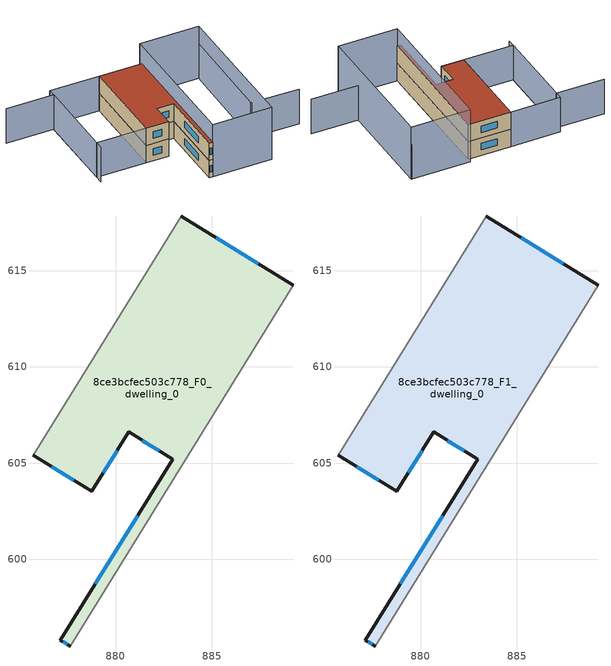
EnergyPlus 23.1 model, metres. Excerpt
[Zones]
8ce3bcfec503c778_F0_dwelling_0
 floor ground (EU_floor_Construction): 889.22,614.24 877.63,595.49 877.14,595.8 882.97,605.2 880.69,606.62 878.77,603.53 875.73,605.41 883.42,617.84 z0
 wall outside (EU_wall_Construction): 875.73,605.41 878.77,603.53 880.69,606.62 882.97,605.2 877.14,595.8 877.63,595.49 / 889.22,614.24 883.42,617.84 z0:3
 wall adiabatic (EU_wall_Construction): 883.42,617.84 875.73,605.41 / 877.63,595.49 889.22,614.24 z0:3
 window (EU_Window_Construction): 879.36,604.49 880.09,605.65 / 876.68,604.82 877.82,604.11 / 887.42,615.36 885.23,616.72 / 877.29,595.71 877.48,595.59 / 881.15,602.27 878.96,598.73 / 881.4,606.17 882.26,605.64 z0.93:2.07
8ce3bcfec503c778_F1_dwelling_0
 floor to 8ce3bcfec503c778_F0_dwelling_0 (EU_floor_Construction): 889.22,614.24 877.63,595.49 877.14,595.8 882.97,605.2 880.69,606.62 878.76,603.53 875.73,605.41 883.42,617.84 z3
 wall outside (EU_wall_Construction): 875.73,605.41 878.77,603.53 880.69,606.62 882.97,605.2 877.14,595.8 877.63,595.49 / 889.22,614.24 883.42,617.84 z3:6
 wall adiabatic (EU_wall_Construction): 883.42,617.84 875.73,605.41 / 877.63,595.49 889.22,614.24 z3:6
 window (EU_Window_Construction): 879.36,604.49 880.09,605.65 / 876.68,604.82 877.82,604.11 / 887.42,615.36 885.23,616.72 / 877.29,595.71 877.48,595.59 / 881.15,602.27 878.96,598.73 / 881.4,606.17 882.26,605.64 z3.93:5.07
 roof outside (EU_roof_Construction): 882.97,605.2 877.14,595.8 877.63,595.49 889.22,614.24 883.42,617.84 875.73,605.41 878.77,603.53 880.69,606.62 z6
shading: 877.63,595.49 889.58,614.82 / 889.58,614.82 897.62,609.85 / 897.62,609.85 885.67,590.52 / 885.67,590.52 877.63,595.49 z0:9; 869.6,625.04 876.08,621.04 / 876.08,621.04 868.39,608.59 / 895.29,591.78 888.79,595.89 / 888.79,595.89 897.66,609.92 / 883.42,617.84 875.73,605.41 / 875.73,605.41 868.99,609.58 / 868.99,609.58 876.68,622.01 / 876.68,622.01 883.42,617.84 z0:6
[Building]
EU S2 Campaign: North Axis=0; Terrain=City; Solar Distribution=FullExterior
[Site:Location]
Montreal-Trudeau.Intl.AP: Latitude=45.4667; Longitude=-73.75; Time Zone=-5; Elevation=36
[SizingPeriod:WeatherFileDays]
AnnualSizingPeriod: Begin Month=1; Begin Day of Month=1; End Month=12; End Day of Month=31; Day of Week for Start Day=Monday; Use Weather File Daylight Saving Period=No; Use Weather File Rain and Snow Indicators=No
[MATERIAL]
EU_InternalMass_Material: Roughness=MediumRough; Thickness=0.1; Conductivity=1; Density=1800; Specific Heat=900; Thermal Absorptance=0.9; Solar Absorptance=0.7; Visible Absorptance=0.7
[MATERIAL:NOMASS] Roughness=MediumRough; Thermal Absorptance=0.9; Solar Absorptance=0.7; Visible Absorptance=0.7
Name | Thermal Resistance
EU_wall_NoMass; EU_floor_NoMass | 1.51479
EU_roof_NoMass | 2.84114
[WINDOWMATERIAL:SIMPLEGLAZINGSYSTEM]
EU_Window_SimpleGlazing: UFactor=3.53504; Solar Heat Gain Coefficient=0.8; Visible Transmittance=0.8
[CONSTRUCTION]
EU_wall_Construction: EU_wall_NoMass
EU_roof_Construction: EU_roof_NoMass
EU_floor_Construction: EU_floor_NoMass
EU_Window_Construction: EU_Window_SimpleGlazing
EU_InternalMass_Construction: EU_InternalMass_Material
[ZONE] Type=1; Multiplier=1; Ceiling Height=autocalculate; Floor Area=autocalculate; Part of Total Floor Area=Yes
Name | Volume
8ce3bcfec503c778_F0_dwelling_0 | 282.906
8ce3bcfec503c778_F1_dwelling_0 | 282.905
[INTERNALMASS] Construction=EU_InternalMass_Construction; Surface Area=94.3018
Name | Zone or ZoneList
8ce3bcfec503c778_F0_dwelling_0_EU_InternalMass | 8ce3bcfec503c778_F0_dwelling_0
8ce3bcfec503c778_F1_dwelling_0_EU_InternalMass | 8ce3bcfec503c778_F1_dwelling_0
[OTHEREQUIPMENT] Fuel Type=Electricity; Design Level Calculation Method=Watts/Area; Power per Zone Floor Area=1; Fraction Latent=0; Fraction Radiant=0; Fraction Lost=0; Carbon Dioxide Generation Rate=0; EndUse Subcategory=EU_Step8_InternalGains
Name | Zone or ZoneList or Space or SpaceList | Schedule
EU_Step8_InternalGain_8ce3bcfec503c778_F0_dwelling_0_f000 | 8ce3bcfec503c778_F0_dwelling_0 | EU_Step8_GainSchedule_8ce3bcfec503c778_F0_dwelling_0_f000
EU_Step8_InternalGain_8ce3bcfec503c778_F1_dwelling_0_f000 | 8ce3bcfec503c778_F1_dwelling_0 | EU_Step8_GainSchedule_8ce3bcfec503c778_F1_dwelling_0_f000
[ZONEVENTILATION:DESIGNFLOWRATE] Schedule=EU_AlwaysOn; Design Flow Rate Calculation Method=AirChanges/Hour; Air Changes per Hour=0.775154; Ventilation Type=Natural; Fan Pressure Rise=0; Fan Total Efficiency=1; Constant Term Coefficient=1; Temperature Term Coefficient=0; Velocity Term Coefficient=0; Velocity Squared Term Coefficient=0; Minimum Indoor Temperature=-100; Maximum Indoor Temperature=100; Delta Temperature=-100; Minimum Outdoor Temperature=-100; Maximum Outdoor Temperature=100; Maximum Wind Speed=40
Name | Zone or ZoneList or Space or SpaceList
EU_ConstantAir_8ce3bcfec503c778_F0_dwelling_0 | 8ce3bcfec503c778_F0_dwelling_0
EU_ConstantAir_8ce3bcfec503c778_F1_dwelling_0 | 8ce3bcfec503c778_F1_dwelling_0
[HVACTEMPLATE:THERMOSTAT] Constant Heating Setpoint=20; Constant Cooling Setpoint=50
EU_HeatOnly_8ce3bcfec503c778_F0_dwelling_0; EU_HeatOnly_8ce3bcfec503c778_F1_dwelling_0
[HVACTEMPLATE:ZONE:IDEALLOADSAIRSYSTEM] System Availability Schedule=EU_AlwaysOn; Maximum Heating Supply Air Temperature=50; Minimum Cooling Supply Air Temperature=13; Maximum Heating Supply Air Humidity Ratio=0.0156; Minimum Cooling Supply Air Humidity Ratio=0.0077; Heating Limit=NoLimit; Cooling Limit=NoLimit; Heating Availability Schedule=EU_AlwaysOn; Cooling Availability Schedule=EU_CoolingOff; Dehumidification Control Type=ConstantSensibleHeatRatio; Cooling Sensible Heat Ratio=0.7; Dehumidification Setpoint=60; Humidification Control Type=None; Humidification Setpoint=30; Outdoor Air Method=None; Outdoor Air Flow Rate per Person=0.00944; Outdoor Air Flow Rate per Zone Floor Area=0; Outdoor Air Flow Rate per Zone=0; Demand Controlled Ventilation Type=None; Outdoor Air Economizer Type=NoEconomizer; Heat Recovery Type=None; Sensible Heat Recovery Effectiveness=0.7; Latent Heat Recovery Effectiveness=0.65
Name | Template Thermostat
8ce3bcfec503c778_F0_dwelling_0 | EU_HeatOnly_8ce3bcfec503c778_F0_dwelling_0
8ce3bcfec503c778_F1_dwelling_0 | EU_HeatOnly_8ce3bcfec503c778_F1_dwelling_0
[SIZING:ZONE] Zone Cooling Design Supply Air Temperature Input Method=SupplyAirTemperature; Zone Cooling Design Supply Air Temperature=13; Zone Heating Design Supply Air Temperature Input Method=SupplyAirTemperature; Zone Heating Design Supply Air Temperature=50; Zone Cooling Design Supply Air Humidity Ratio=0.008; Zone Heating Design Supply Air Humidity Ratio=0.008; Cooling Design Air Flow Method=DesignDay; Cooling Design Air Flow Rate=0; Cooling Minimum Air Flow per Zone Floor Area=0.000762; Cooling Minimum Air Flow=0; Cooling Minimum Air Flow Fraction=0.2; Heating Design Air Flow Method=DesignDay; Heating Design Air Flow Rate=0; Heating Maximum Air Flow per Zone Floor Area=0.002032; Heating Maximum Air Flow=0.141576; Heating Maximum Air Flow Fraction=0.3; Account for Dedicated Outdoor Air System=No; Dedicated Outdoor Air System Control Strategy=NeutralSupplyAir; Dedicated Outdoor Air Low Setpoint Temperature for Design=autosize; Dedicated Outdoor Air High Setpoint Temperature for Design=autosize; Zone Load Sizing Method=Sensible Load Only No Latent Load; Zone Latent Cooling Design Supply Air Humidity Ratio Input Method=HumidityRatioDifference; Zone Cooling Design Supply Air Humidity Ratio Difference=0.005; Zone Latent Heating Design Supply Air Humidity Ratio Input Method=HumidityRatioDifference; Zone Humidification Design Supply Air Humidity Ratio Difference=0.005
8ce3bcfec503c778_F0_dwelling_0; 8ce3bcfec503c778_F1_dwelling_0
[SCHEDULE:CONSTANT]
Name | Hourly Value
EU_AlwaysOn | 1
EU_CoolingOff | 0
[SCHEDULE:FILE] Column Number=1; Rows to Skip at Top=0; Number of Hours of Data=8760; Column Separator=Comma; Interpolate to Timestep=No; Minutes per Item=60; Adjust Schedule for Daylight Savings=Yes
Name | File
EU_Step8_GainSchedule_8ce3bcfec503c778_F0_dwelling_0_f000 | ../../schedules/8ce3bcfec503c778/8ce3bcfec503c778_F0_dwelling_0_f000_gain.csv
EU_Step8_GainSchedule_8ce3bcfec503c778_F1_dwelling_0_f000 | ../../schedules/8ce3bcfec503c778/8ce3bcfec503c778_F1_dwelling_0_f000_gain.csv
